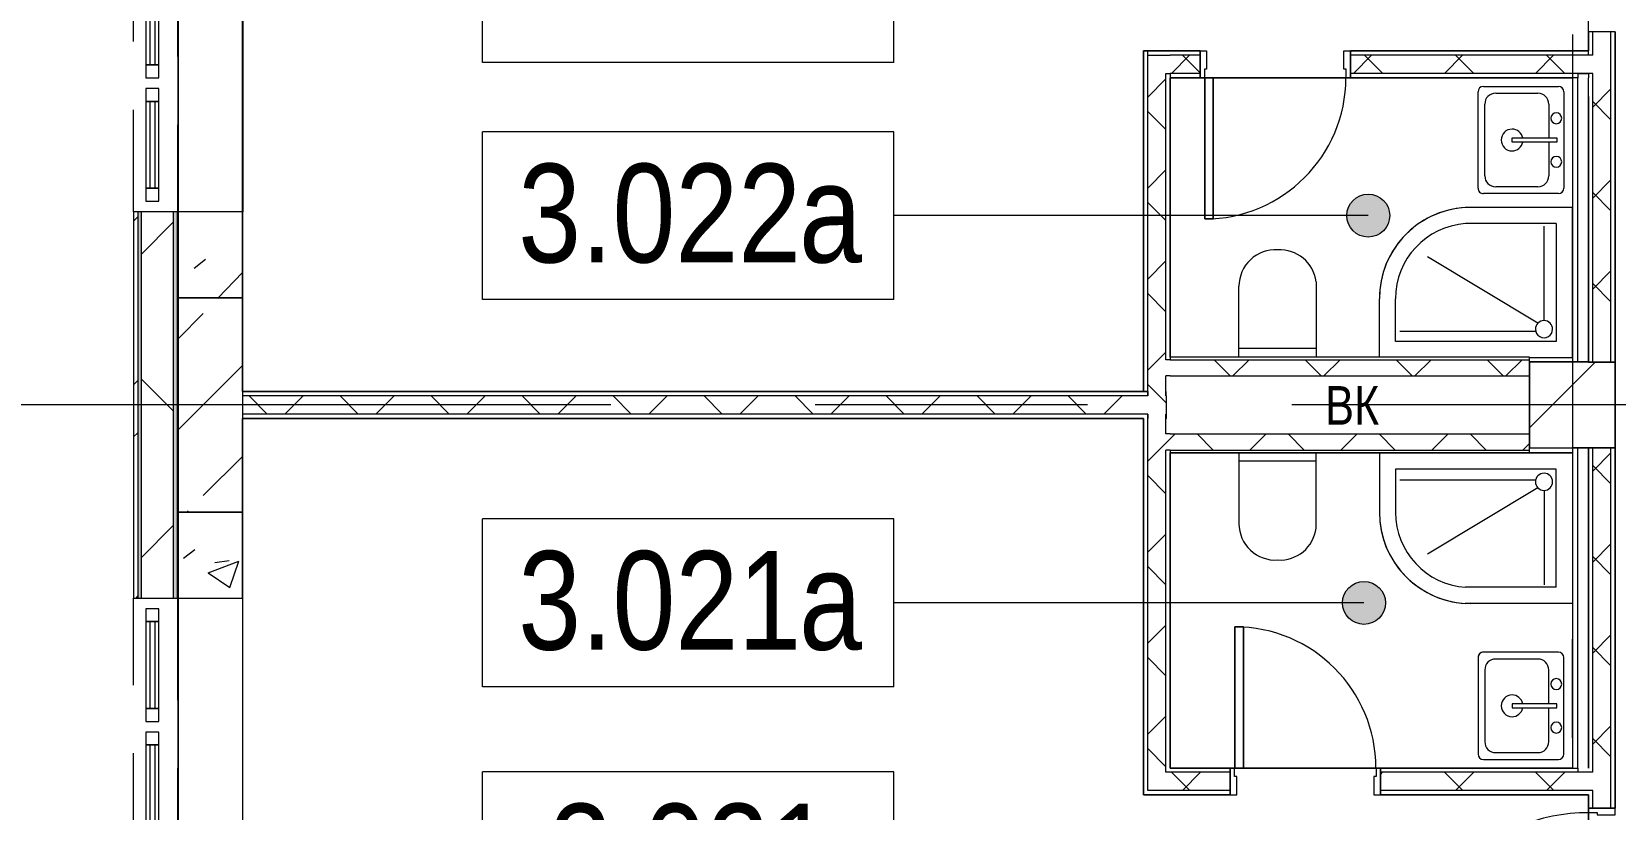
# Model space of a CAD drawing. Header units: millimetres. Extents: x 92932 to 275892, y -43515 to 30371.
# Drawn here: x 176595 to 183978, y 532 to 4157 of the extents above; entities that cross this region are included whole.
import ezdxf

# ---------------------------------------------------------------- set-up
doc = ezdxf.new("R2010")
doc.units = ezdxf.units.MM
doc.linetypes.add('Осевые', pattern=[6350, 1270, -952.5, 3175, -952.5])
doc.linetypes.add('Сверху', pattern=[793.75, 476.25, -317.5])
for name, color, linetype, lineweight in [('Двери', 7, 'Continuous', 9), ('Каркас_Импост', 7, 'Continuous', 9), ('Марки помещений', 7, 'Continuous', 9), ('Обобщенные модели', 7, 'Continuous', 9), ('Обобщенные модели-3', 7, 'Continuous', 18), ('Общие ребра', 7, 'Continuous', 9), ('Окна', 7, 'Continuous', 9), ('Окна-1', 7, 'Сверху', 9), ('Окна-2', 7, 'Continuous', 18), ('Оси-1', 7, 'Осевые', 9), ('Панель', 7, 'Continuous', 9), ('Перекрытия', 7, 'Continuous', 9), ('Сантехнические приборы', 7, 'Continuous', 9), ('Стены', 7, 'Continuous', 9), ('Стены-1', 7, 'Continuous', 18), ('Типовые аннотации', 7, 'Continuous', 9), ('Штриховка разреза-1', 7, 'Continuous', 9)]:
    doc.layers.add(name, color=color, linetype=linetype, lineweight=lineweight)
doc.styles.add('Arial', font='Arial.ttf', dxfattribs={"width": 0.8, "height": 180})
doc.styles.add('Arial Narrow_1', font='Arial Narrow.ttf', dxfattribs={"height": 460})
pattern_1 = [(45, (120245.78, 0), (-212.132, 212.132), []), (135, (120245.78, 0), (-212.132, -212.132), [])]
pattern_2 = [(0, (120245.78, 0), (812.8, 203.2), [67.056, -542.544, 67.056, -542.544, -3251.2]), (0, (120245.78, 0), (812.8, 203.2), [-1219.2, 67.056, -1152.144, 67.056, -542.544, -1422.4]), (0, (120245.78, 0), (812.8, 203.2), [-3048, 67.056, -339.344, 67.056, -948.944]), (120, (120550.58, 101.6), (-582.37636, 602.30545), [67.056, -542.544, 67.056, -542.544, -3251.2]), (120, (120550.58, 101.6), (-582.37636, 602.30545), [-1219.2, 67.056, -1152.144, 67.056, -542.544, -1422.4]), (120, (120550.58, 101.6), (-582.37636, 602.30545), [-3048, 67.056, -339.344, 67.056, -948.944]), (240, (120652.18, 508), (-230.42364, -805.50545), [67.056, -542.544, 67.056, -542.544, -3251.2]), (240, (120652.18, 508), (-230.42364, -805.50545), [-1219.2, 67.056, -1152.144, 67.056, -542.544, -1422.4]), (240, (120652.18, 508), (-230.42364, -805.50545), [-3048, 67.056, -339.344, 67.056, -948.944])]
pattern_3 = [(50, (120245.8, 0), (1457.472, -127.512), [152.4, -1676.4]), (355, (120245.8, 0), (-281.942, 1528.454), [121.92, -1341.12]), (100.451, (120367.2, -10.6), (1175.54, 1400.933), [129.52, -1424.72]), (46.184, (120245.8, 406.4), (2168.63, -336.34), [228.6, -2514.6]), (96.636, (120426.5, 378.4), (1899.22, 1979.42), [194.28, -2137.08]), (351.184, (120245.8, 406.4), (1899.24, 1979.4), [182.88, -2011.68]), (21, (120449, 304.8), (1212.915, -818.121), [152.4, -1676.4]), (326, (120449, 304.8), (494.417, 1473.504), [121.92, -1341.12]), (71.451, (120550, 236.6), (1707.337, 655.37), [129.52, -1424.72]), (37.5, (120245.8, 0), (24.7094, 676.4402), [67.056, -1257.808, 67.056, -1294.384, -1346.2]), (37.5, (120245.8, 0), (24.7094, 676.4402), [-2686.304, 67.056, -1279.144]), (7.5, (120245.8, 0), (534.558, 801.444), [67.056, -709.168, 67.056, -1227.328, -513.08]), (7.5, (120245.8, 0), (534.558, 801.444), [-2070.608, 67.056, -446.024]), (327.5, (119792.65, 0), (1084.7275, -45.831), [67.056, -440.944, 67.056, -1517.904, -2103.12]), (327.5, (119792.65, 0), (1084.7275, -45.831), [-2092.96, 67.056, -2036.064]), (317.5, (119589.45, 0), (1185.035, 203.414), [67.056, -593.344, 67.056, -985.52, -1493.52]), (317.5, (119589.45, 0), (1185.035, 203.414), [-1712.976, 67.056, -1426.464])]

# ---------------------------------------------------------------- blocks, each defined once
blk = doc.blocks.new('Дверь - Однопольная - ДВ17_21х9-7256458-План 3-го этажа на отм_ _4_200')
at = {"layer": 'Двери'}
for p, q in [((-389, 920.5), (-429, 920.5)), ((-429, 920.5), (-429, 62.5)), ((-389, 62.5), (-389, 920.5)), ((-429, 62.5), (-389, 62.5))]:
    blk.add_line(p, q, dxfattribs=at)
blk.add_arc((-429, 62.5), 858, 360, 90, dxfattribs=at)
at = {"layer": 'Каркас_Импост'}
for p, q in [((-430, 62.5), (-450, 62.5)), ((-450, 62.5), (-450, -62.5)), ((-430, 22.5), (-430, 62.5)), ((-420, 22.5), (-430, 22.5)), ((-420, -62.5), (-420, 22.5)), ((430, 22.5), (420, 22.5)), ((420, 22.5), (420, -62.5)), ((450, 62.5), (430, 62.5)), ((430, 62.5), (430, 22.5)), ((450, -62.5), (450, 62.5)), ((-450, -62.5), (-420, -62.5)), ((420, -62.5), (450, -62.5))]:
    blk.add_line(p, q, dxfattribs=at)
at = {"layer": 'Панель'}
for p, q in [((-429, 920.5), (-389, 920.5)), ((-429, 62.5), (-429, 920.5)), ((-389, 920.5), (-389, 62.5)), ((-389, 62.5), (-429, 62.5))]:
    blk.add_line(p, q, dxfattribs=at)
blk = doc.blocks.new('Дверь - Однопольная - ДВ11_21х7-6240655-План 3-го этажа на отм_ _4_200')
at = {"layer": 'Двери'}
for p, q in [((-289, 720.5), (-329, 720.5)), ((-329, 720.5), (-329, 62.5)), ((-289, 62.5), (-289, 720.5)), ((-329, 62.5), (-289, 62.5))]:
    blk.add_line(p, q, dxfattribs=at)
blk.add_arc((-329, 62.5), 658, 360, 90, dxfattribs=at)
at = {"layer": 'Каркас_Импост'}
for p, q in [((-330, 62.5), (-350, 62.5)), ((-350, 62.5), (-350, -62.5)), ((-330, 22.5), (-330, 62.5)), ((-320, 22.5), (-330, 22.5)), ((-320, -62.5), (-320, 22.5)), ((330, 22.5), (320, 22.5)), ((320, 22.5), (320, -62.5)), ((350, 62.5), (330, 62.5)), ((330, 62.5), (330, 22.5)), ((350, -62.5), (350, 62.5)), ((-350, -62.5), (-320, -62.5)), ((320, -62.5), (350, -62.5))]:
    blk.add_line(p, q, dxfattribs=at)
at = {"layer": 'Панель'}
for p, q in [((-329, 720.5), (-289, 720.5)), ((-329, 62.5), (-329, 720.5)), ((-289, 720.5), (-289, 62.5)), ((-289, 62.5), (-329, 62.5))]:
    blk.add_line(p, q, dxfattribs=at)
blk = doc.blocks.new('Дверь - Однопольная - ДВ11__21х7-6240656-План 3-го этажа на отм_ _4_200')
at = {"layer": 'Двери'}
for p, q in [((-329, -62.5), (-289, -62.5)), ((-329, -720.5), (-329, -62.5)), ((-289, -62.5), (-289, -720.5)), ((-289, -720.5), (-329, -720.5))]:
    blk.add_line(p, q, dxfattribs=at)
blk.add_arc((-329, -62.5), 658, 270, 0, dxfattribs=at)
at = {"layer": 'Каркас_Импост'}
for p, q in [((-350, 62.5), (-320, 62.5)), ((-350, -62.5), (-350, 62.5)), ((-320, 62.5), (-320, -22.5)), ((320, 62.5), (350, 62.5)), ((320, -22.5), (320, 62.5)), ((350, 62.5), (350, -62.5)), ((-330, -62.5), (-350, -62.5)), ((-330, -22.5), (-330, -62.5)), ((-320, -22.5), (-330, -22.5)), ((330, -22.5), (320, -22.5)), ((330, -62.5), (330, -22.5)), ((350, -62.5), (330, -62.5))]:
    blk.add_line(p, q, dxfattribs=at)
at = {"layer": 'Панель'}
for p, q in [((-289, -62.5), (-329, -62.5)), ((-329, -62.5), (-329, -720.5)), ((-289, -720.5), (-289, -62.5)), ((-329, -720.5), (-289, -720.5))]:
    blk.add_line(p, q, dxfattribs=at)
blk = doc.blocks.new('Обобщенные модели 12 - Обобщенные модели 12-1067619-План 3-го этажа на отм_ _4_200')
at = {"layer": 'Обобщенные модели'}
h = blk.add_hatch(dxfattribs=at)
h.set_pattern_fill('FP_3', color=256, style=0, pattern_type=2)
h.set_pattern_definition([(45, (0, 0), (-493.914, 493.914), []), (45, (493.9, 0), (-493.914, 493.914), [873.125, -174.625, 6.706, -167.919])])
h.paths.add_polyline_path([(63731.6, 2217.1), (63731.6, 2617.1), (63331.6, 2617.1), (63331.6, 2217.1)], flags=0)
at = {"layer": 'Обобщенные модели-3'}
for p, q in [((63731.6, 2617.1), (63331.6, 2617.1)), ((63331.6, 2617.1), (63331.6, 2217.1)), ((63731.6, 2217.1), (63731.6, 2617.1)), ((63331.6, 2217.1), (63731.6, 2217.1))]:
    blk.add_line(p, q, dxfattribs=at)
blk = doc.blocks.new('M_Окно-Квадратный проем - 1200 x 11450 mm-V11-План 3-го этажа на отм_ _4_200')
at = {"layer": 'Окна'}
for p, q in [((-608.2, -102.5), (-608.2, 102.5)), ((591.8, 102.5), (591.8, -102.5))]:
    blk.add_line(p, q, dxfattribs=at)
at = {"layer": 'Окна-1'}
for p, q in [((-608.2, 102.5), (591.8, 102.5)), ((591.8, -102.5), (-608.2, -102.5))]:
    blk.add_line(p, q, dxfattribs=at)
blk = doc.blocks.new('Панель окно - Верхнее левое-8286424-План 3-го этажа на отм_ _4_200')
at = {"layer": 'Окна'}
for p, q in [((202.5, 30), (-202.5, 30)), ((-202.5, 30), (-202.5, -30)), ((202.5, -30), (202.5, 30)), ((-202.5, -30), (202.5, -30))]:
    blk.add_line(p, q, dxfattribs=at)
at = {"layer": 'Окна-2'}
for p, q in [((-202.5, 30), (-262.5, 30)), ((-262.5, 30), (-262.5, -30)), ((-202.5, -30), (-202.5, 30)), ((202.5, 12.5), (-202.5, 12.5)), ((-202.5, 12.5), (-202.5, -12.5)), ((202.5, 30), (202.5, -30)), ((262.5, 30), (202.5, 30)), ((202.5, -12.5), (202.5, 12.5)), ((262.5, -30), (262.5, 30)), ((-262.5, -30), (-202.5, -30)), ((-202.5, -12.5), (202.5, -12.5)), ((202.5, -30), (262.5, -30))]:
    blk.add_line(p, q, dxfattribs=at)
blk = doc.blocks.new('Панель окно - Верхнее правое-8286431-План 3-го этажа на отм_ _4_200')
at = {"layer": 'Окна'}
for p, q in [((202.5, 30), (-202.5, 30)), ((-202.5, 30), (-202.5, -30)), ((202.5, -30), (202.5, 30)), ((-202.5, -30), (202.5, -30))]:
    blk.add_line(p, q, dxfattribs=at)
at = {"layer": 'Окна-2'}
for p, q in [((-202.5, 30), (-262.5, 30)), ((-262.5, 30), (-262.5, -30)), ((-202.5, -30), (-202.5, 30)), ((202.5, 12.5), (-202.5, 12.5)), ((-202.5, 12.5), (-202.5, -12.5)), ((202.5, 30), (202.5, -30)), ((262.5, 30), (202.5, 30)), ((202.5, -12.5), (202.5, 12.5)), ((262.5, -30), (262.5, 30)), ((-262.5, -30), (-202.5, -30)), ((-202.5, -12.5), (202.5, -12.5)), ((202.5, -30), (262.5, -30))]:
    blk.add_line(p, q, dxfattribs=at)
blk = doc.blocks.new('Панель окно - Верхнее левое-8277192-План 3-го этажа на отм_ _4_200')
at = {"layer": 'Окна'}
for p, q in [((202.5, 30), (-202.5, 30)), ((-202.5, 30), (-202.5, -30)), ((202.5, -30), (202.5, 30)), ((-202.5, -30), (202.5, -30))]:
    blk.add_line(p, q, dxfattribs=at)
at = {"layer": 'Окна-2'}
for p, q in [((-202.5, 30), (-262.5, 30)), ((-262.5, 30), (-262.5, -30)), ((-202.5, -30), (-202.5, 30)), ((202.5, 12.5), (-202.5, 12.5)), ((-202.5, 12.5), (-202.5, -12.5)), ((202.5, 30), (202.5, -30)), ((262.5, 30), (202.5, 30)), ((202.5, -12.5), (202.5, 12.5)), ((262.5, -30), (262.5, 30)), ((-262.5, -30), (-202.5, -30)), ((-202.5, -12.5), (202.5, -12.5)), ((202.5, -30), (262.5, -30))]:
    blk.add_line(p, q, dxfattribs=at)
blk = doc.blocks.new('Панель окно - Верхнее правое-8277188-План 3-го этажа на отм_ _4_200')
at = {"layer": 'Окна'}
for p, q in [((202.5, 30), (-202.5, 30)), ((-202.5, 30), (-202.5, -30)), ((202.5, -30), (202.5, 30)), ((-202.5, -30), (202.5, -30))]:
    blk.add_line(p, q, dxfattribs=at)
at = {"layer": 'Окна-2'}
for p, q in [((-202.5, 30), (-262.5, 30)), ((-262.5, 30), (-262.5, -30)), ((-202.5, -30), (-202.5, 30)), ((202.5, 12.5), (-202.5, 12.5)), ((-202.5, 12.5), (-202.5, -12.5)), ((202.5, 30), (202.5, -30)), ((262.5, 30), (202.5, 30)), ((202.5, -12.5), (202.5, 12.5)), ((262.5, -30), (262.5, 30)), ((-262.5, -30), (-202.5, -30)), ((-202.5, -12.5), (202.5, -12.5)), ((202.5, -30), (262.5, -30))]:
    blk.add_line(p, q, dxfattribs=at)
blk = doc.blocks.new('Унитаз_встраиваемый - Обычный _ Vitra 748-4800 _каркасные_-V25-План 3-го этажа на отм_ _4_200')
at = {"layer": 'Сантехнические приборы'}
for p, q in [((-180, -371.5), (-180, -20)), ((-180, -60), (179.4, -60)), ((179.4, -20), (179.4, -351))]:
    blk.add_line(p, q, dxfattribs=at)
for centre, start, end in [((9.9, -351), 266.33454, 0), ((-11.8, -351), 186.94025, 273.66546)]:
    blk.add_arc(centre, 169.5, start, end, dxfattribs=at)
blk = doc.blocks.new('Раковина-Одиночная-2D - 500 x 400 мм-5360343-План 3-го этажа на отм_ _4_200')
at = {"layer": 'Сантехнические приборы'}
for p, q in [((181.8, -37.5), (641.8, -37.5)), ((81.7, -452.1), (81.7, -102.9)), ((81.7, -452.1), (81.7, -102.9)), ((107.1, -77.5), (556.3, -77.5)), ((107.1, -77.5), (556.3, -77.5)), ((164.2, -147.4), (322.2, -147.4)), ((322.2, -109.3), (341.2, -109.3)), ((322.2, -318.8), (322.2, -109.3)), ((341.2, -109.3), (341.2, -318.8)), ((341.2, -147.4), (499.1, -147.4)), ((581.7, -102.9), (581.7, -452.1)), ((581.7, -102.9), (581.7, -452.1)), ((113.4, -395), (113.4, -198.2)), ((549.9, -198.2), (549.9, -395)), ((341.2, -318.8), (322.2, -318.8)), ((556.3, -477.5), (107.1, -477.5)), ((556.3, -477.5), (107.1, -477.5)), ((499.1, -445.8), (164.2, -445.8))]:
    blk.add_line(p, q, dxfattribs=at)
for centre, radius, start, end in [((107.1, -102.9), 25.4, 90, 180), ((107.1, -102.9), 25.4, 90, 180), ((164.2, -198.2), 50.8, 90, 180), ((230.1, -112.5), 25.4, 0, 180), ((230.1, -112.5), 25.4, 180, 0), ((433.3, -112.5), 25.4, 0, 180), ((433.3, -112.5), 25.4, 180, 0), ((499.1, -198.2), 50.8, 360, 90), ((556.3, -102.9), 25.4, 0, 90), ((556.3, -102.9), 25.4, 360, 90), ((331.7, -318.8), 50.8, 100.80692, 180), ((331.7, -318.8), 50.8, 360, 79.19308), ((331.7, -318.8), 50.8, 180, 0), ((164.2, -395), 50.8, 180, 270), ((499.1, -395), 50.8, 270, 0), ((107.1, -452.1), 25.4, 180, 270), ((107.1, -452.1), 25.4, 180, 270), ((556.3, -452.1), 25.4, 270, 0), ((556.3, -452.1), 25.4, 270, 0)]:
    blk.add_arc(centre, radius, start, end, dxfattribs=at)
blk = doc.blocks.new('Унитаз_встраиваемый - Обычный _ Vitra 748-4800 _каркасные_-V26-План 3-го этажа на отм_ _4_200')
at = {"layer": 'Сантехнические приборы'}
for p, q in [((-180, 371.5), (-180, 20)), ((179.4, 20), (179.4, 351)), ((-180, 60), (179.4, 60))]:
    blk.add_line(p, q, dxfattribs=at)
for centre, start, end in [((-11.8, 351), 86.33454, 173.05975), ((9.9, 351), 360, 93.66546)]:
    blk.add_arc(centre, 169.5, start, end, dxfattribs=at)
blk = doc.blocks.new('Раковина-Одиночная-2D - 500 x 400 мм-5279424-План 3-го этажа на отм_ _4_200')
at = {"layer": 'Сантехнические приборы'}
for p, q in [((81.7, 452.1), (81.7, 102.9)), ((81.7, 452.1), (81.7, 102.9)), ((556.3, 477.5), (107.1, 477.5)), ((556.3, 477.5), (107.1, 477.5)), ((499.1, 445.8), (164.2, 445.8)), ((581.7, 102.9), (581.7, 452.1)), ((581.7, 102.9), (581.7, 452.1)), ((113.4, 395), (113.4, 198.2)), ((549.9, 198.2), (549.9, 395)), ((341.2, 318.8), (322.2, 318.8)), ((322.2, 318.8), (322.2, 109.3)), ((341.2, 109.3), (341.2, 318.8)), ((107.1, 77.5), (556.3, 77.5)), ((107.1, 77.5), (556.3, 77.5)), ((164.2, 147.4), (322.2, 147.4)), ((322.2, 109.3), (341.2, 109.3)), ((341.2, 147.4), (499.1, 147.4)), ((181.8, 37.5), (641.8, 37.5))]:
    blk.add_line(p, q, dxfattribs=at)
for centre, radius, start, end in [((107.1, 452.1), 25.4, 90, 180), ((107.1, 452.1), 25.4, 90, 180), ((164.2, 395), 50.8, 90, 180), ((499.1, 395), 50.8, 360, 90), ((556.3, 452.1), 25.4, 0, 90), ((556.3, 452.1), 25.4, 360, 90), ((331.7, 318.8), 50.8, 360, 180), ((331.7, 318.8), 50.8, 180, 259.19308), ((331.7, 318.8), 50.8, 280.80692, 0), ((164.2, 198.2), 50.8, 180, 270), ((499.1, 198.2), 50.8, 270, 0), ((107.1, 102.9), 25.4, 180, 270), ((107.1, 102.9), 25.4, 180, 270), ((230.1, 112.5), 25.4, 360, 180), ((230.1, 112.5), 25.4, 180, 360), ((433.3, 112.5), 25.4, 360, 180), ((433.3, 112.5), 25.4, 180, 360), ((556.3, 102.9), 25.4, 270, 360), ((556.3, 102.9), 25.4, 270, 0)]:
    blk.add_arc(centre, radius, start, end, dxfattribs=at)
blk = doc.blocks.new('Душевая кабинка-2D_угловая700Х900 - Душевая кабинка 700х900-5254316-План 3-го этажа на отм_ _4_200')
at = {"layer": 'Сантехнические приборы'}
for p, q in [((0, 900), (0, 200)), ((0, 900), (200, 900)), ((0, 900), (200, 900)), ((900, 897.6), (900, 625)), ((900, 897.6), (900, 625)), ((75, 275), (75, 825)), ((75, 825), (825, 825)), ((825, 825), (825, 625)), ((161, 739), (675.3, 430)), ((804.7, 775.8), (171, 775.8)), ((132.1, 726.7), (132.1, 286.7)), ((75, 275), (497.6, 275)), ((0, 200), (500, 200))]:
    blk.add_line(p, q, dxfattribs=at)
for centre, radius, start, end in [((132.1, 766.7), 40, 360, 180), ((132.1, 766.7), 40, 180, 360), ((474.2, 625), 425.8, 270, 0), ((474.2, 625), 350.8, 273.82468, 0), ((474.2, 625), 425.8, 273.47141, 0)]:
    blk.add_arc(centre, radius, start, end, dxfattribs=at)
blk = doc.blocks.new('Душевая кабинка-2D_угловая700Х900 - Душевая кабинка 700х900-5255723-План 3-го этажа на отм_ _4_200')
at = {"layer": 'Сантехнические приборы'}
for p, q in [((0, -200), (500, -200)), ((0, -900), (0, -200)), ((75, -275), (497.6, -275)), ((75, -275), (75, -825)), ((132.1, -726.7), (132.1, -286.7)), ((161, -739), (675.3, -430)), ((825, -825), (825, -625)), ((900, -900), (900, -625)), ((900, -900), (900, -625)), ((804.7, -775.8), (171, -775.8)), ((75, -825), (825, -825)), ((0, -900), (900, -900)), ((0, -900), (900, -900))]:
    blk.add_line(p, q, dxfattribs=at)
for centre, radius, start, end in [((474.2, -625), 425.8, 0, 90), ((474.2, -625), 425.8, 0, 86.52859), ((474.2, -625), 350.8, 0, 86.17532), ((132.1, -766.7), 40, 0, 180), ((132.1, -766.7), 40, 180, 0)]:
    blk.add_arc(centre, radius, start, end, dxfattribs=at)
blk = doc.blocks.new('Марка помещения_Р - Марка помещения-4575829-План 3-го этажа на отм_ _4_200')
at = {"layer": 'Марки помещений'}
for p, q in [((-4.79375, -1.95625), (-4.79375, 1.95625)), ((4.79375, 1.95625), (-4.79375, 1.95625)), ((4.79375, -1.95625), (4.79375, 1.95625)), ((4.79375, -1.95625), (-4.79375, -1.95625))]:
    blk.add_line(p, q, dxfattribs=at)

msp = doc.modelspace()

# ---------------------------------------------------------------- hatches: boundary and pattern name
at = {"layer": 'Марки помещений'}
h = msp.add_hatch(color=256, dxfattribs=at)
edge = h.paths.add_edge_path(flags=0)
edge.add_arc((182826, 3299.6), 100, 0, 360)
h = msp.add_hatch(color=256, dxfattribs=at)
edge = h.paths.add_edge_path(flags=0)
edge.add_arc((182805.9, 1494.4), 100, 0, 360)
at = {"layer": 'Штриховка разреза-1'}
h = msp.add_hatch(dxfattribs=at)
h.set_pattern_fill('FP_12', color=256, style=0, pattern_type=2)
h.set_pattern_definition([(45, (120245.8, 0), (-502.894, 502.894), []), (45, (120245.8, 762), (-502.894, 502.894), [])])
h.paths.add_polyline_path([(177069.9, -21673.3), (177089.9, -21672.9), (177089.9, -20232.9), (177069.9, -20232.9), (177069.9, -21109.6)], flags=0)
h.paths.add_polyline_path([(177089.9, -19932.9), (177089.9, -19082.9), (177069.9, -19082.9), (177069.9, -19932.9)], flags=0)
h.paths.add_polyline_path([(177089.9, -17882.9), (177089.9, -14684.1), (177069.9, -14684.1), (177069.9, -17882.9)], flags=0)
h.paths.add_polyline_path([(177089.9, -13484.1), (177089.9, -11682.9), (177069.9, -11682.9), (177069.9, -13484.1)], flags=0)
h.paths.add_polyline_path([(177089.9, -10482.9), (177089.9, -8682.9), (177069.9, -8682.9), (177069.9, -10482.9)], flags=0)
h.paths.add_polyline_path([(177069.9, -7482.9), (177089.9, -7482.9), (177089.9, -5682.9), (177069.9, -5682.9), (177069.9, -6923.2)], flags=0)
h.paths.add_polyline_path([(177089.9, -4482.9), (177089.9, -2682.9), (177069.9, -2682.9), (177069.9, -4482.9)], flags=0)
h.paths.add_polyline_path([(177089.9, -1482.9), (177089.9, 317.1), (177069.9, 317.1), (177069.9, -1482.9)], flags=0)
h.paths.add_polyline_path([(177089.9, 1517.1), (177089.9, 3317.1), (177069.9, 3317.1), (177069.9, 1517.1)], flags=0)
h.paths.add_polyline_path([(177069.9, 4517.1), (177089.9, 4517.1), (177089.9, 6317.1), (177069.9, 6317.1), (177069.9, 6172.1)], flags=0)
h.paths.add_polyline_path([(177069.9, 7517.1), (177089.9, 7517.1), (177089.9, 9217.1), (177069.9, 9217.1), (177069.9, 8354.6)], flags=0)
h.paths.add_polyline_path([(177089.9, 10417.1), (177089.9, 14017.1), (177069.9, 14017.1), (177069.9, 10417.1)], flags=0)
h.paths.add_polyline_path([(177069.9, 15217.1), (177089.9, 15217.1), (177089.9, 17817.1), (177069.9, 17817.1), (177069.9, 17084.8)], flags=0)
h.paths.add_polyline_path([(177089.9, 19017.1), (177089.9, 20883), (177069.9, 20883), (177069.9, 19017.1)], flags=0)
h = msp.add_hatch(dxfattribs=at)
h.set_pattern_fill('FP_13', color=256, style=0, pattern_type=2)
h.set_pattern_definition(pattern_2)
h.paths.add_polyline_path([(177089.9, -21672.9), (177104.9, -21672.7), (177104.9, -20232.9), (177089.9, -20232.9), (177089.9, -21109.6)], flags=0)
h.paths.add_polyline_path([(177104.9, -19932.9), (177104.9, -19082.9), (177089.9, -19082.9), (177089.9, -19932.9)], flags=0)
h.paths.add_polyline_path([(177089.9, -17882.9), (177104.9, -17882.9), (177104.9, -14684.1), (177089.9, -14684.1), (177089.9, -17835.8)], flags=0)
h.paths.add_polyline_path([(177104.9, -13484.1), (177104.9, -11682.9), (177089.9, -11682.9), (177089.9, -13484.1)], flags=0)
h.paths.add_polyline_path([(177104.9, -10482.9), (177104.9, -8682.9), (177089.9, -8682.9), (177089.9, -10482.9)], flags=0)
h.paths.add_polyline_path([(177089.9, -7482.9), (177104.9, -7482.9), (177104.9, -5682.9), (177089.9, -5682.9), (177089.9, -6923.2)], flags=0)
h.paths.add_polyline_path([(177089.9, -4482.9), (177104.9, -4482.9), (177104.9, -2682.9), (177089.9, -2682.9)], flags=0)
h.paths.add_polyline_path([(177089.9, -1482.9), (177104.9, -1482.9), (177104.9, 317.1), (177089.9, 317.1), (177089.9, -375.5)], flags=0)
h.paths.add_polyline_path([(177104.9, 1517.1), (177104.9, 3317.1), (177089.9, 3317.1), (177089.9, 1517.1)], flags=0)
h.paths.add_polyline_path([(177089.9, 4517.1), (177104.9, 4517.1), (177104.9, 6317.1), (177089.9, 6317.1), (177089.9, 6172.1)], flags=0)
h.paths.add_polyline_path([(177089.9, 7517.1), (177104.9, 7517.1), (177104.9, 9217.1), (177089.9, 9217.1), (177089.9, 8354.6)], flags=0)
h.paths.add_polyline_path([(177089.9, 10417.1), (177104.9, 10417.1), (177104.9, 14017.1), (177089.9, 14017.1), (177089.9, 10537.1)], flags=0)
h.paths.add_polyline_path([(177104.9, 15217.1), (177104.9, 17817.1), (177089.9, 17817.1), (177089.9, 15217.1)], flags=0)
h.paths.add_polyline_path([(177104.9, 19017.1), (177104.9, 20883), (177089.9, 20883), (177089.9, 19017.1)], flags=0)
h = msp.add_hatch(dxfattribs=at)
h.set_pattern_fill('FP_14', color=256, style=0, pattern_type=2)
h.set_pattern_definition([(45, (120245.8, 0), (-707.107, 707.107), []), (135, (120245.8, 0), (-707.107, -707.107), [])])
h.paths.add_polyline_path([(177104.9, -21672.7), (177232.7, -21670.6), (177254.9, -21667.2), (177254.9, -20232.9), (177104.9, -20232.9), (177104.9, -21109.6)], flags=0)
h.paths.add_polyline_path([(177254.9, -19932.9), (177254.9, -19082.9), (177104.9, -19082.9), (177104.9, -19932.9)], flags=0)
h.paths.add_polyline_path([(177254.9, -17882.9), (177254.9, -14684.1), (177104.9, -14684.1), (177104.9, -17882.9)], flags=0)
h.paths.add_polyline_path([(177104.9, -13484.1), (177254.9, -13484.1), (177254.9, -11682.9), (177104.9, -11682.9), (177104.9, -13470.8)], flags=0)
h.paths.add_polyline_path([(177104.9, -10482.9), (177254.9, -10482.9), (177254.9, -8682.9), (177104.9, -8682.9), (177104.9, -9105.7)], flags=0)
h.paths.add_polyline_path([(177104.9, -7482.9), (177254.9, -7482.9), (177254.9, -5682.9), (177104.9, -5682.9), (177104.9, -6923.2)], flags=0)
h.paths.add_polyline_path([(177104.9, -4482.9), (177254.9, -4482.9), (177254.9, -2682.9), (177104.9, -2682.9)], flags=0)
h.paths.add_polyline_path([(177254.9, -1482.9), (177254.9, 317.1), (177104.9, 317.1), (177104.9, -1482.9)], flags=0)
h.paths.add_polyline_path([(177254.9, 1517.1), (177254.9, 3317.1), (177104.9, 3317.1), (177104.9, 1517.1)], flags=0)
h.paths.add_polyline_path([(177104.9, 4517.1), (177254.9, 4517.1), (177254.9, 6317.1), (177104.9, 6317.1), (177104.9, 6172.1)], flags=0)
h.paths.add_polyline_path([(177254.9, 7517.1), (177254.9, 9217.1), (177104.9, 9217.1), (177104.9, 7517.1)], flags=0)
h.paths.add_polyline_path([(177104.9, 10417.1), (177254.9, 10417.1), (177254.9, 14017.1), (177104.9, 14017.1), (177104.9, 10537.1)], flags=0)
h.paths.add_polyline_path([(177254.9, 15217.1), (177254.9, 17817.1), (177104.9, 17817.1), (177104.9, 15217.1)], flags=0)
h.paths.add_polyline_path([(177254.9, 19017.1), (177254.9, 20883), (177104.9, 20883), (177104.9, 19017.1)], flags=0)
h = msp.add_hatch(dxfattribs=at)
h.set_pattern_fill('FP_13', color=256, style=0, pattern_type=2)
h.set_pattern_definition(pattern_2)
h.paths.add_polyline_path([(177254.9, -21667.2), (177274.9, -21665.6), (177274.9, -20232.9), (177254.9, -20232.9), (177254.9, -21109.6)], flags=0)
h.paths.add_polyline_path([(177274.9, -19932.9), (177274.9, -19082.9), (177254.9, -19082.9), (177254.9, -19932.9)], flags=0)
h.paths.add_polyline_path([(177254.9, -17882.9), (177274.9, -17882.9), (177274.9, -14684.1), (177254.9, -14684.1), (177254.9, -17835.8)], flags=0)
h.paths.add_polyline_path([(177254.9, -13484.1), (177274.9, -13484.1), (177274.9, -11682.9), (177254.9, -11682.9), (177254.9, -13470.8)], flags=0)
h.paths.add_polyline_path([(177254.9, -10482.9), (177274.9, -10482.9), (177274.9, -8682.9), (177254.9, -8682.9), (177254.9, -9105.7)], flags=0)
h.paths.add_polyline_path([(177254.9, -7482.9), (177274.9, -7482.9), (177274.9, -5682.9), (177254.9, -5682.9), (177254.9, -6923.2)], flags=0)
h.paths.add_polyline_path([(177274.9, -4482.9), (177274.9, -2682.9), (177254.9, -2682.9), (177254.9, -4482.9)], flags=0)
h.paths.add_polyline_path([(177254.9, -1482.9), (177274.9, -1482.9), (177274.9, 317.1), (177254.9, 317.1), (177254.9, -375.5)], flags=0)
h.paths.add_polyline_path([(177274.9, 1517.1), (177274.9, 3317.1), (177254.9, 3317.1), (177254.9, 1517.1)], flags=0)
h.paths.add_polyline_path([(177274.9, 4517.1), (177274.9, 6317.1), (177254.9, 6317.1), (177254.9, 4517.1)], flags=0)
h.paths.add_polyline_path([(177274.9, 7517.1), (177274.9, 9217.1), (177254.9, 9217.1), (177254.9, 7517.1)], flags=0)
h.paths.add_polyline_path([(177254.9, 10417.1), (177274.9, 10417.1), (177274.9, 14017.1), (177254.9, 14017.1), (177254.9, 10537.1)], flags=0)
h.paths.add_polyline_path([(177274.9, 15217.1), (177274.9, 17817.1), (177254.9, 17817.1), (177254.9, 15217.1)], flags=0)
h.paths.add_polyline_path([(177254.9, 19017.1), (177274.9, 19017.1), (177274.9, 19591), (177265.6, 19591.2), (177274.9, 19928.6), (177274.9, 20883), (177254.9, 20883), (177254.9, 19267.3)], flags=0)
h = msp.add_hatch(dxfattribs=at)
h.set_pattern_fill('FP_2', color=256, style=0, pattern_type=2)
h.set_pattern_definition(pattern_1)
h.paths.add_polyline_path([(183957.4, 2617.1), (183957.4, 4157.1), (183872.4, 4157.1), (183872.4, 2617.1)], flags=0)
h.paths.add_polyline_path([(183872.4, 5057.1), (183957.4, 5057.1), (183957.4, 5117.1), (183872.4, 5117.1), (183872.4, 5080.8)], flags=0)
h = msp.add_hatch(dxfattribs=at)
h.set_pattern_fill('FP_2', color=256, style=0, pattern_type=2)
h.set_pattern_definition(pattern_1)
h.paths.add_polyline_path([(181797.4, 619.6), (181882.4, 619.6), (181882.4, 2374.6), (181797.4, 2374.6), (181797.4, 715.7)], flags=0)
h.paths.add_polyline_path([(181882.4, 2459.6), (181882.4, 4047.1), (181797.4, 4047.1), (181797.4, 2459.6), (181857.6, 2459.6)], flags=0)
h = msp.add_hatch(dxfattribs=at)
h.set_pattern_fill('FP_2', color=256, style=0, pattern_type=2)
h.set_pattern_definition(pattern_1)
h.paths.add_polyline_path([(183129.7, 3962.1), (183872.4, 3962.1), (183872.4, 4047.1), (182742.4, 4047.1), (182742.4, 3962.1)], flags=0)
h.paths.add_polyline_path([(181882.4, 3962.1), (182042.4, 3962.1), (182042.4, 4047.1), (181882.4, 4047.1), (181882.4, 3989.5)], flags=0)
h = msp.add_hatch(dxfattribs=at)
h.set_pattern_fill('FP_15', color=256, style=0, pattern_type=2)
h.set_pattern_definition(pattern_3)
h.paths.add_polyline_path([(177577.4, 2917.1), (177577.4, 3317.1), (177277.4, 3317.1), (177277.4, 2917.1)], flags=0)
h = msp.add_hatch(dxfattribs=at)
h.set_pattern_fill('FP_1', color=256, style=0, pattern_type=2)
h.set_pattern_definition([(45, (120245.8, 0), (-424.264, 424.264), [600, -100, 20, -100]), (45, (120245.8, 424), (-424.264, 424.264), [])])
h.paths.add_polyline_path([(177277.4, 1917.1), (177577.4, 1917.1), (177577.4, 2917.1), (177277.4, 2917.1)], flags=0)
h = msp.add_hatch(dxfattribs=at)
h.set_pattern_fill('FP_2', color=256, style=0, pattern_type=2)
h.set_pattern_definition(pattern_1)
h.paths.add_polyline_path([(183553.8, 2552.1), (183577.4, 2552.1), (183577.4, 2627.1), (181882.4, 2627.1), (181882.4, 2552.1), (183129.7, 2552.1)], flags=0)
h = msp.add_hatch(dxfattribs=at)
h.set_pattern_fill('FP_2', color=256, style=0, pattern_type=2)
h.set_pattern_definition(pattern_1)
h.paths.add_polyline_path([(181433.5, 2374.6), (181884.7, 2374.6), (181882.4, 2459.6), (177577.4, 2459.6), (177577.4, 2374.6), (179737.3, 2374.6)], flags=0)
h = msp.add_hatch(dxfattribs=at)
h.set_pattern_fill('FP_2', color=256, style=0, pattern_type=2)
h.set_pattern_definition(pattern_1)
h.paths.add_polyline_path([(183577.4, 2207.1), (183577.4, 2282.1), (181882.4, 2282.1), (181882.4, 2207.1), (183129.7, 2207.1)], flags=0)
h = msp.add_hatch(dxfattribs=at)
h.set_pattern_fill('FP_2', color=256, style=0, pattern_type=2)
h.set_pattern_definition(pattern_1)
h.paths.add_polyline_path([(183957.4, -3482.9), (183957.4, -1562.9), (183872.4, -1562.9), (183872.4, -3482.9)], flags=0)
h.paths.add_polyline_path([(183957.4, -662.9), (183957.4, -362.9), (183872.4, -362.9), (183872.4, -662.9)], flags=0)
h.paths.add_polyline_path([(183957.4, 537.1), (183957.4, 2217.1), (183872.4, 2217.1), (183872.4, 537.1)], flags=0)
h = msp.add_hatch(dxfattribs=at)
h.set_pattern_fill('FP_15', color=256, style=0, pattern_type=2)
h.set_pattern_definition(pattern_3)
h.paths.add_polyline_path([(177577.4, 1517.1), (177577.4, 1917.1), (177277.4, 1917.1), (177277.4, 1517.1)], flags=0)
h = msp.add_hatch(dxfattribs=at)
h.set_pattern_fill('FP_2', color=256, style=0, pattern_type=2)
h.set_pattern_definition(pattern_1)
h.paths.add_polyline_path([(183852.4, 619.6), (183872.4, 619.6), (183872.4, 704.6), (182882.4, 704.6), (182882.4, 619.6), (183129.7, 619.6)], flags=0)
h.paths.add_polyline_path([(181882.4, 619.6), (182182.4, 619.6), (182182.4, 704.6), (181882.4, 704.6)], flags=0)

# ---------------------------------------------------------------- linework, layer by layer
at = {"layer": 'Марки помещений'}
for p, q in [((182826, 3299.6), (180614.4, 3299.6)), ((182805.9, 1494.4), (180614.4, 1494.4))]:
    msp.add_line(p, q, dxfattribs=at)
for centre in [(182826, 3299.6), (182805.9, 1494.4)]:
    msp.add_circle(centre, 100, dxfattribs=at)
at = {"layer": 'Общие ребра'}
for p, q in [((183852.4, 4157.1), (183852.4, 4069.1)), ((183872.4, 4047.1), (183872.4, 4157.1)), ((183957.4, 3962.1), (183957.4, 4157.1)), ((183977.4, 2617.1), (183977.4, 4157.1)), ((181902.4, 4067.1), (181797.4, 4067.1)), ((181797.4, 4047.1), (181797.4, 4067.1)), ((181797.4, 4047.1), (181797.4, 4067.1)), ((182042.4, 4067.1), (181902.4, 4067.1)), ((183852.4, 4067.1), (182742.4, 4067.1)), ((183852.4, 4047.1), (183852.4, 4067.1)), ((181797.4, 2479.6), (181797.4, 4047.1)), ((181797.4, 4047.1), (181882.4, 4047.1)), ((181882.4, 4047.1), (181902.4, 4047.1)), ((182042.4, 4047.1), (181902.4, 4047.1)), ((183852.4, 4047.1), (182742.4, 4047.1)), ((183872.4, 4047.1), (183852.4, 4047.1)), ((181882.4, 2627.1), (181882.4, 3962.1)), ((181882.4, 3962.1), (181902.4, 3962.1)), ((182042.4, 3962.1), (181902.4, 3962.1)), ((181902.4, 3962.1), (181902.4, 3942.1)), ((181902.4, 3942.1), (182042.4, 3942.1)), ((183802.4, 3962.1), (182742.4, 3962.1)), ((182742.4, 3942.1), (183777.4, 3942.1)), ((183802.4, 3942.1), (183777.4, 3942.1)), ((183852.4, 3962.1), (183802.4, 3962.1)), ((183802.4, 3962.1), (183852.4, 3962.1)), ((183802.4, 3962.1), (183802.4, 3942.1)), ((183802.4, 2619.6), (183802.4, 3942.1)), ((183872.4, 3962.1), (183852.4, 3962.1)), ((183852.4, 3962.1), (183852.4, 3942.1)), ((183872.4, 3854.7), (183872.4, 3962.1)), ((183957.4, 3854.7), (183957.4, 3962.1)), ((183872.4, 2617.1), (183872.4, 3854.7)), ((183957.4, 2617.1), (183957.4, 3854.7)), ((177089.9, 3317.1), (177089.9, 1517.1)), ((177104.9, 3317.1), (177104.9, 1517.1)), ((177254.9, 3317.1), (177254.9, 1517.1)), ((177277.4, 2917.1), (177577.4, 2917.1)), ((177577.4, 2917.1), (177277.4, 2917.1)), ((181902.4, 2627.1), (181882.4, 2627.1)), ((181902.4, 2639.6), (181902.4, 2627.1)), ((181902.4, 2627.1), (183577.4, 2627.1)), ((181882.4, 2479.6), (181882.4, 2552.1)), ((181882.4, 2479.6), (181882.4, 2552.1)), ((181902.4, 2552.1), (181882.4, 2552.1)), ((181902.4, 2552.1), (183577.4, 2552.1)), ((177577.4, 2479.6), (177577.4, 2459.6)), ((181797.4, 2459.6), (177577.4, 2459.6)), ((177577.4, 2459.6), (177577.4, 2374.6)), ((181797.4, 2479.6), (181777.4, 2479.6)), ((181777.4, 2479.6), (181797.4, 2479.6)), ((181797.4, 2459.6), (181797.4, 2479.6)), ((181797.4, 2479.6), (181797.4, 2459.6)), ((181882.4, 2479.6), (181882.4, 2459.6)), ((181882.4, 2459.6), (181882.4, 2479.6)), ((181884.7, 2459.6), (181882.4, 2459.6)), ((181884.7, 2374.6), (181884.7, 2459.6)), ((181797.4, 2374.6), (177577.4, 2374.6)), ((177577.4, 2374.6), (177577.4, 2354.6)), ((181797.4, 2354.6), (181797.4, 2374.6)), ((181797.4, 2374.6), (181797.4, 2354.6)), ((181884.7, 2374.6), (181882.4, 2374.6)), ((181882.4, 2374.6), (181882.4, 2354.6)), ((181882.4, 2354.6), (181882.4, 2374.6)), ((181884.7, 2354.6), (181884.7, 2374.6)), ((181797.4, 619.6), (181797.4, 2354.6)), ((181882.4, 2354.6), (181884.7, 2354.6)), ((181882.4, 2282.1), (181882.4, 2354.6)), ((181882.4, 2282.1), (181882.4, 2354.6)), ((181902.4, 2282.1), (181882.4, 2282.1)), ((181902.4, 2282.1), (183577.4, 2282.1)), ((183802.4, 724.6), (183802.4, 2217.1)), ((183872.4, 704.6), (183872.4, 2217.1)), ((183957.4, 537.1), (183957.4, 2217.1)), ((183977.4, 537.1), (183977.4, 2217.1)), ((181882.4, 704.6), (181882.4, 2207.1)), ((181902.4, 2207.1), (181882.4, 2207.1)), ((181902.4, 2207.1), (181902.4, 2194.6)), ((181902.4, 2207.1), (183577.4, 2207.1)), ((177577.4, 1917.1), (177277.4, 1917.1)), ((177277.4, 1917.1), (177577.4, 1917.1)), ((181902.4, 704.6), (181882.4, 704.6)), ((182182.4, 724.6), (181902.4, 724.6)), ((182182.4, 704.6), (181902.4, 704.6)), ((183777.4, 724.6), (182882.4, 724.6)), ((183802.4, 704.6), (182882.4, 704.6)), ((183802.4, 724.6), (183802.4, 704.6)), ((183852.4, 704.6), (183802.4, 704.6)), ((183852.4, 704.6), (183802.4, 704.6)), ((183872.4, 704.6), (183852.4, 704.6)), ((181882.4, 619.6), (181797.4, 619.6)), ((181797.4, 599.6), (181902.4, 599.6)), ((181902.4, 619.6), (181882.4, 619.6)), ((182182.4, 619.6), (181902.4, 619.6)), ((181902.4, 599.6), (182182.4, 599.6)), ((183852.4, 619.6), (182882.4, 619.6)), ((182882.4, 599.6), (183850.4, 599.6)), ((183872.4, 619.6), (183852.4, 619.6)), ((183852.4, 599.6), (183852.4, 537.1)), ((183872.4, 537.1), (183872.4, 619.6))]:
    msp.add_line(p, q, dxfattribs=at)
at = {"layer": 'Оси-1'}
for p, q in [((177577.4, 25417.1), (177577.4, -41737.8)), ((183777.4, 25417.1), (183777.4, -41737.8)), ((270417.4, 2417.1), (170811.4, 2417.1))]:
    msp.add_line(p, q, dxfattribs=at)
at = {"layer": 'Перекрытия'}
for p, q in [((177277.4, 5417.1), (177277.4, 2417.1)), ((177577.4, 5122.1), (177577.4, 2479.6)), ((183852.4, 4067.1), (183852.4, 5117.1)), ((183977.4, 4157.1), (183977.4, 537.1)), ((181777.4, 2479.6), (181777.4, 4067.1)), ((181777.4, 4067.1), (182042.4, 4067.1)), ((182042.4, 4067.1), (182042.4, 3942.1)), ((182742.4, 3942.1), (182742.4, 4067.1)), ((182742.4, 4067.1), (183852.4, 4067.1)), ((183802.4, 3942.1), (181902.4, 3942.1)), ((181902.4, 3942.1), (181902.4, 2627.1)), ((182042.4, 3942.1), (182742.4, 3942.1)), ((183852.4, 2619.6), (183852.4, 3942.1)), ((183577.4, 2619.6), (183852.4, 2619.6)), ((177577.4, 2479.6), (181777.4, 2479.6)), ((177277.4, 2417.1), (177277.4, -4182.9)), ((181777.4, 2354.6), (177577.4, 2354.6)), ((177577.4, 2354.6), (177577.4, -452.9)), ((181777.4, 599.6), (181777.4, 2352.6)), ((183777.4, 2194.6), (181902.4, 2194.6)), ((181902.4, 2194.6), (181902.4, 724.6)), ((183852.4, 724.6), (183852.4, 2194.6)), ((181902.4, 724.6), (183802.4, 724.6)), ((182882.4, 724.6), (182182.4, 724.6)), ((182182.4, 724.6), (182182.4, 599.6)), ((182882.4, 599.6), (182882.4, 724.6)), ((182182.4, 599.6), (181777.4, 599.6)), ((183852.4, 599.6), (182882.4, 599.6)), ((183852.4, -452.9), (183852.4, 599.6)), ((183977.4, 537.1), (183852.4, 537.1)), ((183852.4, 537.1), (183852.4, -362.9))]:
    msp.add_line(p, q, dxfattribs=at)
at = {"layer": 'Стены'}
for p, q in [((177277.4, 3317.1), (177277.4, 4557.1)), ((177577.4, 4557.1), (177577.4, 3317.1)), ((177577.4, 3317.1), (177577.4, 4557.1)), ((177579.4, 4557.1), (177579.4, 3317.1)), ((177577.4, 3317.1), (177277.4, 3317.1)), ((177579.4, 3317.1), (177577.4, 3317.1)), ((177277.4, 317.1), (177277.4, 1517.1)), ((177277.4, 1517.1), (177577.4, 1517.1)), ((177577.4, 1517.1), (177577.4, 317.1))]:
    msp.add_line(p, q, dxfattribs=at)
at = {"layer": 'Стены-1'}
for p, q in [((183977.4, 4157.1), (183852.4, 4157.1)), ((181777.4, 4067.1), (181777.4, 2479.6)), ((181797.4, 4067.1), (181777.4, 4067.1)), ((182042.4, 3942.1), (182042.4, 4067.1)), ((182742.4, 4067.1), (182742.4, 3942.1)), ((183852.4, 4069.1), (183852.4, 4067.1)), ((181902.4, 2639.6), (181902.4, 3942.1)), ((183777.4, 3942.1), (183777.4, 2619.6)), ((183852.4, 3854.7), (183852.4, 2619.6)), ((183852.4, 2619.6), (183852.4, 3854.7)), ((177274.9, 3317.1), (177069.9, 3317.1)), ((177069.9, 3317.1), (177069.9, 1517.1)), ((177274.9, 1517.1), (177274.9, 3317.1)), ((177277.4, 3317.1), (177277.4, 2917.1)), ((177577.4, 3317.1), (177277.4, 3317.1)), ((177577.4, 2917.1), (177577.4, 3317.1)), ((177577.4, 3317.1), (177577.4, 2479.6)), ((177579.4, 3317.1), (177577.4, 3317.1)), ((177579.4, 2481.6), (177579.4, 3317.1)), ((177277.4, 2917.1), (177277.4, 1917.1)), ((177577.4, 2479.6), (177577.4, 2917.1)), ((183577.4, 2639.6), (181902.4, 2639.6)), ((183577.4, 2194.6), (183577.4, 2639.6)), ((183777.4, 2619.6), (183852.4, 2619.6)), ((183852.4, 2619.6), (183852.4, 2617.1)), ((183852.4, 2617.1), (183977.4, 2617.1)), ((181777.4, 2479.6), (177577.4, 2479.6)), ((177577.4, 2479.6), (177579.4, 2479.6)), ((177577.4, 2354.6), (181777.4, 2354.6)), ((177577.4, 1917.1), (177577.4, 2354.6)), ((181777.4, 2354.6), (181777.4, 599.6)), ((183777.4, 2217.1), (183777.4, 724.6)), ((183852.4, 2217.1), (183777.4, 2217.1)), ((183852.4, 2217.1), (183852.4, 724.6)), ((183977.4, 2217.1), (183852.4, 2217.1)), ((183852.4, 724.6), (183852.4, 2217.1)), ((181902.4, 724.6), (181902.4, 2194.6)), ((181902.4, 2194.6), (183577.4, 2194.6)), ((177277.4, 1917.1), (177277.4, 1517.1)), ((177577.4, 1517.1), (177577.4, 1917.1)), ((177069.9, 1517.1), (177274.9, 1517.1)), ((177277.4, 1517.1), (177577.4, 1517.1)), ((182182.4, 599.6), (182182.4, 724.6)), ((182882.4, 724.6), (182882.4, 599.6)), ((181777.4, 599.6), (181797.4, 599.6)), ((183850.4, 599.6), (183852.4, 599.6)), ((183852.4, 537.1), (183977.4, 537.1))]:
    msp.add_line(p, q, dxfattribs=at)

# ---------------------------------------------------------------- block references
at = {"layer": 'Двери'}
for name, p in [('Дверь - Однопольная - ДВ11__21х7-6240656-План 3-го этажа на отм_ _4_200', (182392.4, 4004.6)), ('Дверь - Однопольная - ДВ11_21х7-6240655-План 3-го этажа на отм_ _4_200', (182532.4, 662.1))]:
    msp.add_blockref(name, p, dxfattribs=at)
at = {"layer": 'Двери', "rotation": 90}
msp.add_blockref('Дверь - Однопольная - ДВ17_21х9-7256458-План 3-го этажа на отм_ _4_200', (183914.9, 87.1), dxfattribs=at)
at = {"layer": 'Марки помещений', "xscale": 199.9999999999999, "yscale": 199.9999999999999, "zscale": 199.9999999999999}
for p in [(179655.7, 4404.4), (179655.7, 3299.6), (179655.7, 1494.4), (179655.7, 316.2)]:
    msp.add_blockref('Марка помещения_Р - Марка помещения-4575829-План 3-го этажа на отм_ _4_200', p, dxfattribs=at)
at = {"layer": 'Обобщенные модели'}
msp.add_blockref('Обобщенные модели 12 - Обобщенные модели 12-1067619-План 3-го этажа на отм_ _4_200', (120245.8, 0), dxfattribs=at)
at = {"layer": 'Окна'}
for name, p, rotation in [('M_Окно-Квадратный проем - 1200 x 11450 mm-V11-План 3-го этажа на отм_ _4_200', (177172.4, 3925.3), 89.99999999999991), ('Панель окно - Верхнее левое-8286424-План 3-го этажа на отм_ _4_200', (177157.4, 4204.6), 270), ('Панель окно - Верхнее правое-8286431-План 3-го этажа на отм_ _4_200', (177157.4, 3629.6), 270), ('M_Окно-Квадратный проем - 1200 x 11450 mm-V11-План 3-го этажа на отм_ _4_200', (177172.4, 925.3), 89.99999999999991), ('Панель окно - Верхнее левое-8277192-План 3-го этажа на отм_ _4_200', (177157.4, 1204.6), 270), ('Панель окно - Верхнее правое-8277188-План 3-го этажа на отм_ _4_200', (177157.4, 629.6), 270)]:
    msp.add_blockref(name, p, dxfattribs=dict(at, rotation=rotation))
at = {"layer": 'Сантехнические приборы'}
for name, p, rotation in [('Раковина-Одиночная-2D - 500 x 400 мм-5360343-План 3-го этажа на отм_ _4_200', (183814.9, 3983.8), 270), ('Душевая кабинка-2D_угловая700Х900 - Душевая кабинка 700х900-5254316-План 3-го этажа на отм_ _4_200', (183777.4, 3537.2), 180), ('Унитаз_встраиваемый - Обычный _ Vitra 748-4800 _каркасные_-V25-План 3-го этажа на отм_ _4_200', (182402.4, 2619.6), 180), ('Унитаз_встраиваемый - Обычный _ Vitra 748-4800 _каркасные_-V26-План 3-го этажа на отм_ _4_200', (182402.4, 2214.6), 180), ('Душевая кабинка-2D_угловая700Х900 - Душевая кабинка 700х900-5255723-План 3-го этажа на отм_ _4_200', (183777.4, 1292.2), 180), ('Раковина-Одиночная-2D - 500 x 400 мм-5279424-План 3-го этажа на отм_ _4_200', (183814.9, 682.9), 90)]:
    msp.add_blockref(name, p, dxfattribs=dict(at, rotation=rotation))

# ---------------------------------------------------------------- texts
at = {"layer": 'Марки помещений', "char_height": 460, "attachment_point": 1, "style": 'Arial Narrow_1'}
for s, insert, width in [('3.022', (178862.8, 3541.4), 1587.341), ('\\fArial Narrow|b0|i0|c204|p34|;а', (180172.5, 3541.4), 352.742), ('3.021', (178862.8, 1736.2), 1587.341), ('\\fArial Narrow|b0|i0|c204|p34|;а', (180172.5, 1736.2), 352.742), ('3.021', (179007.8, 558), 1587.341)]:
    msp.add_mtext(s, dxfattribs=dict(at, insert=insert, width=width))
at = {"layer": 'Типовые аннотации', "insert": (182625.2, 2505.1), "char_height": 180, "width": 307.848, "attachment_point": 1, "style": 'Arial'}
msp.add_mtext('ВК', dxfattribs=at)

doc.saveas('drawing.dxf')
